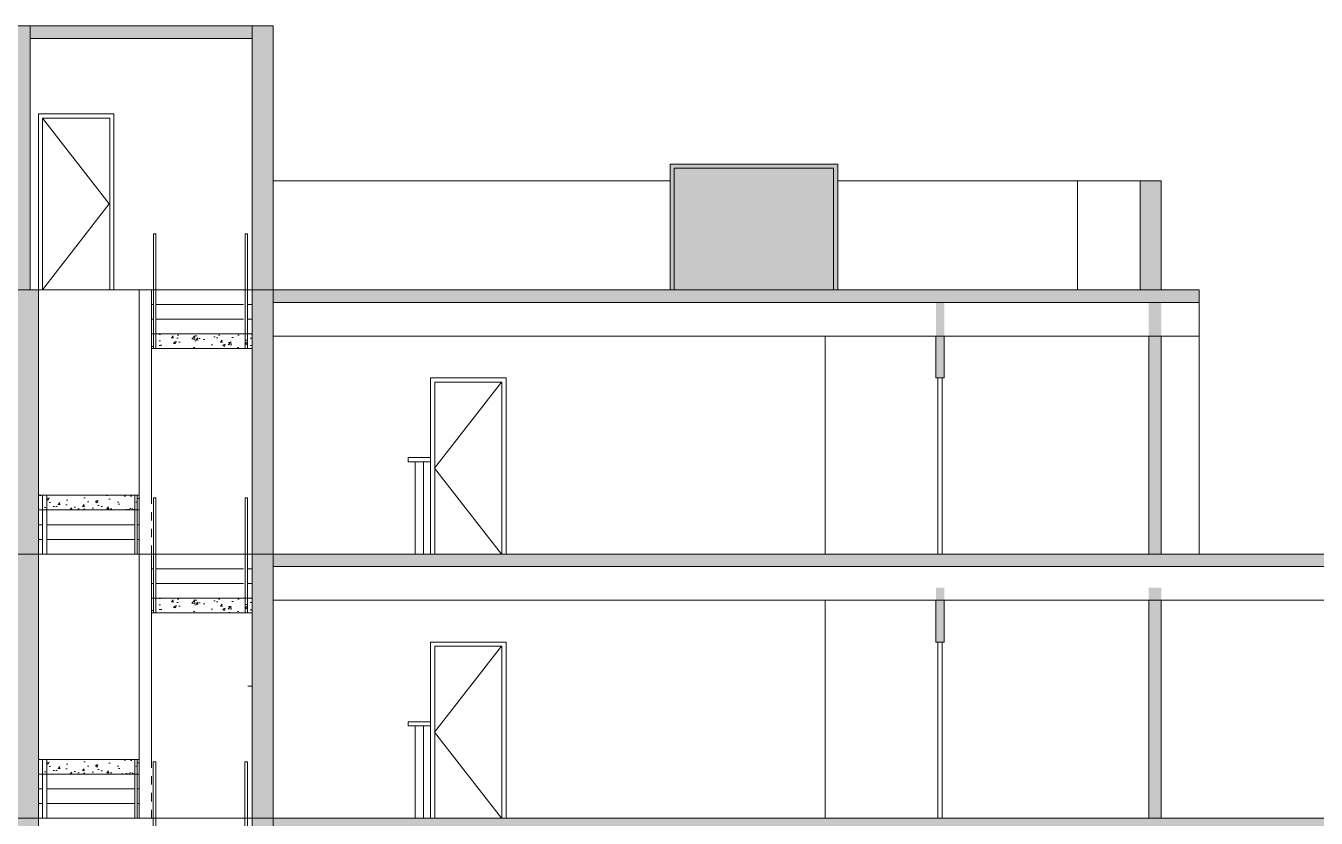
# Model space of a CAD drawing. Header units: millimetres. Extents: x 2878 to 6301, y 540 to 1980.
# Drawn here: x 3053.64 to 3069.04, y 985.38 to 994.83 of the extents above; entities that cross this region are included whole.
import ezdxf

# ---------------------------------------------------------------- set-up
doc = ezdxf.new("R2010")
doc.units = ezdxf.units.MM
doc.header["$LTSCALE"] = 4
doc.linetypes.add('HIDDEN', pattern=[0.375, 0.25, -0.125])
for name, color, linetype, lineweight in [('ALVENARIA', 4, 'Continuous', 20), ('COTAS', 35, 'Continuous', 5), ('PORTA', 2, 'Continuous', 20), ('SOLEIRA', 1, 'Continuous', 5)]:
    doc.layers.add(name, color=color, linetype=linetype, lineweight=lineweight)

msp = doc.modelspace()

# ---------------------------------------------------------------- hatches: boundary and pattern name
at = {"layer": 'COTAS'}
h = msp.add_hatch(dxfattribs=at)
h.set_pattern_fill('FLEX', color=9, scale=0.061)
h.set_pattern_definition([(0, (-325.8662, -279.77653), (0, 0.38735), [0.38735, -0.38735]), (45, (-325.47886, -279.77653), (3e-17, 0.38735), [0.0968375, -0.354120624, 0.0968375, -0.547795624])])
h.paths.add_polyline_path([(3129.292, 993.129), (3127.392, 993.129), (3127.392, 991.679), (3129.292, 991.679)])
h.paths.add_polyline_path([(3110.123, 945.479), (3113.789, 945.479), (3113.789, 947.429), (3110.123, 947.429)])
h.paths.add_polyline_path([(3114.488, 945.479), (3116.714, 945.479), (3116.714, 947.429), (3114.488, 947.429)])
h.paths.add_polyline_path([(3117.239, 945.479), (3120.898, 945.479), (3120.898, 947.429), (3117.239, 947.429)])
h.paths.add_polyline_path([(3121.149, 945.479), (3124.808, 945.479), (3124.808, 947.429), (3121.149, 947.429)])
h.paths.add_polyline_path([(3046.755, 991.679), (3048.655, 991.679), (3048.655, 993.129), (3046.755, 993.129)])
h.paths.add_polyline_path([(3061.381, 991.679), (3063.281, 991.679), (3063.281, 993.129), (3061.381, 993.129)])
at = {"layer": 'PORTA', "ltscale": 9}
h = msp.add_hatch(dxfattribs=at)
h.set_pattern_fill('AR-CONC', color=256, scale=0.0051)
h.set_pattern_definition([(50, (-325.8662, -279.7765), (0.92914181, -0.08128934), [0.097155, -1.068705]), (355, (-325.8662, -279.7765), (-0.17974145, 0.9743899), [0.077724, -0.85496698]), (100.451445, (-325.7888, -279.7833), (0.74940036, 0.89310053), [0.08256904, -0.90826025]), (46.1842, (-325.8662, -279.5175), (1.3825031, -0.21441587), [0.1457325, -1.6030575]), (96.635558, (-325.751, -279.5353), (1.2107611, 1.26187324), [0.1238536, -1.3623916]), (351.18415, (-325.8662, -279.5175), (1.2107611, 1.26187324), [0.11658583, -1.28244463]), (21, (-325.7367, -279.5822), (0.7732334, -0.52155251), [0.097155, -1.068705]), (326, (-325.7367, -279.5822), (0.31519034, 0.93935863), [0.077724, -0.854964]), (71.451445, (-325.6722, -279.6257), (1.08842374, 0.41780612), [0.08256904, -0.90825868]), (37.5, (-325.8662, -279.77653), (0.015751877, 0.431230698), [0, -0.8446008, 0, -0.867918, 0, -0.8582025]), (7.5, (-325.8662, -279.77653), (0.34078028, 0.51092093), [0, -0.4948428, 0, -0.8251698, 0, -0.3270885]), (327.5, (-326.1551, -279.77653), (0.691512035, -0.029216594), [0, -0.32385, 0, -1.010412, 0, -1.340739]), (317.5, (-326.2846, -279.77653), (0.75545883, 0.1296751), [0, -0.421005, 0, -0.6710172, 0, -0.952119])])
h.paths.add_polyline_path([(3048.705, 993.179), (3046.705, 993.179), (3046.705, 991.679), (3046.755, 991.679), (3046.755, 993.129), (3048.655, 993.129), (3048.655, 991.679), (3048.705, 991.679)])
h.paths.add_polyline_path([(3063.331, 993.179), (3061.331, 993.179), (3061.331, 991.679), (3061.381, 991.679), (3061.381, 993.129), (3063.281, 993.129), (3063.281, 991.679), (3063.331, 991.679)])
h.paths.add_polyline_path([(3043.092, 992.979), (3042.842, 992.979), (3042.842, 991.679), (3043.092, 991.679)])
h.paths.add_polyline_path([(3067.193, 992.979), (3066.943, 992.979), (3066.943, 991.679), (3067.193, 991.679)])
h.paths.add_polyline_path([(3056.592, 994.829), (3056.342, 994.829), (3056.342, 991.679), (3056.592, 991.679)])
h.paths.add_polyline_path([(3053.692, 994.829), (3053.442, 994.829), (3053.442, 991.679), (3053.692, 991.679)])
h.paths.add_polyline_path([(3056.342, 994.829), (3053.692, 994.829), (3053.692, 994.679), (3056.342, 994.679)])
h.paths.add_polyline_path([(3053.792, 991.679), (3053.543, 991.679), (3053.543, 988.529), (3053.792, 988.529)])
h.paths.add_polyline_path([(3056.592, 991.679), (3056.343, 991.679), (3056.343, 988.529), (3056.592, 988.529)])
h.paths.add_polyline_path([(3064.603, 991.679), (3064.503, 991.679), (3064.503, 990.629), (3064.603, 990.629)])
h.paths.add_polyline_path([(3067.193, 991.679), (3067.043, 991.679), (3067.043, 988.529), (3067.193, 988.529)])
h = msp.add_hatch(dxfattribs=at)
h.set_pattern_fill('AR-CONC', color=256, scale=0.0051)
h.set_pattern_definition([(50, (14.351, -315.8159), (0.92914181, -0.08128934), [0.097155, -1.068705]), (355, (14.351, -315.8159), (-0.17974145, 0.9743899), [0.077724, -0.85496698]), (100.451445, (14.4284, -315.8227), (0.74940036, 0.89310053), [0.08256904, -0.90826025]), (46.1842, (14.351, -315.5568), (1.3825031, -0.21441587), [0.1457325, -1.6030575]), (96.635558, (14.4662, -315.5747), (1.2107611, 1.26187324), [0.1238536, -1.3623916]), (351.18415, (14.351, -315.5568), (1.2107611, 1.26187324), [0.11658583, -1.28244463]), (21, (14.48054, -315.6216), (0.7732334, -0.52155251), [0.097155, -1.068705]), (326, (14.4805, -315.6216), (0.31519034, 0.93935863), [0.077724, -0.854964]), (71.451445, (14.545, -315.6651), (1.08842374, 0.41780612), [0.08256904, -0.90825868]), (37.5, (14.351, -315.8159), (0.015751877, 0.431230698), [0, -0.8446008, 0, -0.867918, 0, -0.8582025]), (7.5, (14.351, -315.8159), (0.34078028, 0.51092093), [0, -0.4948428, 0, -0.8251698, 0, -0.3270885]), (327.5, (14.06213, -315.8159), (0.691512035, -0.029216594), [0, -0.32385, 0, -1.010412, 0, -1.340739]), (317.5, (13.9326, -315.8159), (0.75545883, 0.1296751), [0, -0.421005, 0, -0.6710172, 0, -0.952119])])
h.paths.add_polyline_path([(3053.543, 991.679), (3042.592, 991.679), (3042.592, 991.529), (3053.543, 991.529)])
h.paths.add_polyline_path([(3067.644, 991.679), (3056.592, 991.679), (3056.592, 991.529), (3067.644, 991.529)])
h.paths.add_polyline_path([(3045.733, 991.279), (3045.633, 991.279), (3045.633, 988.529), (3045.733, 988.529)])
at = {"layer": 'PORTA'}
h = msp.add_hatch(dxfattribs=at)
h.set_pattern_fill('AR-CONC', color=256, scale=0.0016)
h.set_pattern_definition([(50, (124.5534, -315.81592), (0.29149547, -0.025502537), [0.03048, -0.33528]), (355, (124.5534, -315.81592), (-0.056389474, 0.305690952), [0.024384, -0.268224935]), (100.451445, (124.57768, -315.81805), (0.235105995, 0.280188403), [0.025904014, -0.28494439]), (46.1842, (124.5534, -315.73464), (0.433726465, -0.067267725), [0.04572, -0.50292]), (96.635558, (124.58954, -315.74025), (0.379846614, 0.3958818), [0.03885604, -0.42741697]), (351.184151, (124.5534, -315.73464), (0.379846615, 0.3958818), [0.03657595, -0.40233557]), (21, (124.59403, -315.75496), (0.242583026, -0.163624317), [0.03048, -0.33528]), (326, (124.59403, -315.75496), (0.098883245, 0.294700746), [0.024384, -0.268224]), (71.451445, (124.61425, -315.7686), (0.34146627, 0.13107643), [0.025904014, -0.2849439]), (37.5, (124.55339, -315.81592), (0.0049417652, 0.1352880622), [0, -0.2649728, 0, -0.272288, 0, -0.26924]), (7.5, (124.5534, -315.81592), (0.10691146, 0.16028892), [0, -0.1552448, 0, -0.2588768, 0, -0.102616]), (327.5, (124.46277, -315.81592), (0.2169449523, -0.0091659904), [0, -0.1016, 0, -0.316992, 0, -0.420624]), (317.5, (124.42213, -315.81592), (0.23700669, 0.040682386), [0, -0.13208, 0, -0.2105152, 0, -0.298704])])
h.paths.add_polyline_path([(3053.791, 989.229), (3054.992, 989.229), (3054.992, 989.054), (3053.791, 989.054)])
h.paths.add_polyline_path([(3055.142, 991.154), (3056.342, 991.154), (3056.342, 990.979), (3055.142, 990.979)])
at = {"layer": 'PORTA', "ltscale": 9}
h = msp.add_hatch(dxfattribs=at)
h.set_pattern_fill('AR-CONC', color=256, scale=0.0051)
h.set_pattern_definition([(50, (124.5534, -318.9659), (0.92914181, -0.08128934), [0.097155, -1.068705]), (355, (124.5534, -318.9659), (-0.17974145, 0.9743899), [0.077724, -0.85496698]), (100.451445, (124.6308, -318.9727), (0.74940036, 0.89310053), [0.08256904, -0.90826025]), (46.1842, (124.5534, -318.7068), (1.3825031, -0.21441587), [0.1457325, -1.6030575]), (96.63556, (124.6686, -318.7247), (1.2107611, 1.26187324), [0.1238536, -1.3623916]), (351.18415, (124.5534, -318.7068), (1.2107611, 1.26187324), [0.11658583, -1.28244463]), (21, (124.6829, -318.7716), (0.7732334, -0.52155251), [0.097155, -1.068705]), (326, (124.6829, -318.7716), (0.31519034, 0.93935863), [0.077724, -0.854964]), (71.451445, (124.7474, -318.8151), (1.08842374, 0.41780612), [0.08256904, -0.90825868]), (37.5, (124.5534, -318.96592), (0.015751877, 0.431230698), [0, -0.8446008, 0, -0.867918, 0, -0.8582025]), (7.5, (124.5534, -318.9659), (0.34078028, 0.51092093), [0, -0.4948428, 0, -0.8251698, 0, -0.3270885]), (327.5, (124.26452, -318.96592), (0.691512035, -0.029216594), [0, -0.32385, 0, -1.010412, 0, -1.340739]), (317.5, (124.135, -318.9659), (0.75545883, 0.1296751), [0, -0.421005, 0, -0.6710172, 0, -0.952119])])
h.paths.add_polyline_path([(3077.793, 988.529), (3056.592, 988.529), (3056.592, 988.379), (3077.793, 988.379)])
h.paths.add_polyline_path([(3053.792, 988.529), (3053.543, 988.529), (3053.543, 985.379), (3053.792, 985.379)])
h.paths.add_polyline_path([(3056.592, 988.529), (3056.343, 988.529), (3056.343, 985.379), (3056.592, 985.379)])
h.paths.add_polyline_path([(3064.603, 988.129), (3064.503, 988.129), (3064.503, 987.479), (3064.603, 987.479)])
h.paths.add_polyline_path([(3067.193, 988.129), (3067.043, 988.129), (3067.043, 985.379), (3067.193, 985.379)])
at = {"layer": 'PORTA'}
h = msp.add_hatch(dxfattribs=at)
h.set_pattern_fill('AR-CONC', color=256, scale=0.0016)
h.set_pattern_definition([(50, (124.5534, -318.96592), (0.29149547, -0.025502537), [0.03048, -0.33528]), (355, (124.5534, -318.96592), (-0.056389474, 0.305690952), [0.024384, -0.268224935]), (100.451445, (124.57768, -318.96805), (0.235105995, 0.280188403), [0.025904014, -0.28494439]), (46.1842, (124.5534, -318.88464), (0.433726465, -0.067267725), [0.04572, -0.50292]), (96.635558, (124.58954, -318.89025), (0.379846614, 0.3958818), [0.03885604, -0.42741697]), (351.184151, (124.5534, -318.88464), (0.379846615, 0.3958818), [0.03657595, -0.40233557]), (21, (124.59403, -318.90496), (0.242583026, -0.163624317), [0.03048, -0.33528]), (326, (124.59403, -318.90496), (0.098883245, 0.294700746), [0.024384, -0.268224]), (71.451445, (124.61425, -318.9186), (0.34146627, 0.13107643), [0.025904014, -0.2849439]), (37.5, (124.55339, -318.96592), (0.0049417652, 0.1352880622), [0, -0.2649728, 0, -0.272288, 0, -0.26924]), (7.5, (124.5534, -318.96592), (0.10691146, 0.16028892), [0, -0.1552448, 0, -0.2588768, 0, -0.102616]), (327.5, (124.46277, -318.96592), (0.2169449523, -0.0091659904), [0, -0.1016, 0, -0.316992, 0, -0.420624]), (317.5, (124.42213, -318.96592), (0.23700669, 0.040682386), [0, -0.13208, 0, -0.2105152, 0, -0.298704])])
h.paths.add_polyline_path([(3053.791, 986.079), (3054.992, 986.079), (3054.992, 985.904), (3053.791, 985.904)])
h.paths.add_polyline_path([(3055.142, 988.004), (3056.342, 988.004), (3056.342, 987.829), (3055.142, 987.829)])
at = {"layer": 'PORTA', "ltscale": 9}
h = msp.add_hatch(dxfattribs=at)
h.set_pattern_fill('AR-CONC', color=256, scale=0.0051)
h.set_pattern_definition([(50, (124.5534, -322.1159), (0.92914181, -0.08128934), [0.097155, -1.068705]), (355, (124.5534, -322.1159), (-0.17974145, 0.9743899), [0.077724, -0.85496698]), (100.451445, (124.6308, -322.1227), (0.74940036, 0.89310053), [0.08256904, -0.90826025]), (46.1842, (124.5534, -321.8568), (1.3825031, -0.21441587), [0.1457325, -1.6030575]), (96.63556, (124.6686, -321.8747), (1.2107611, 1.26187324), [0.1238536, -1.3623916]), (351.18415, (124.5534, -321.8568), (1.2107611, 1.26187324), [0.11658583, -1.28244463]), (21, (124.6829, -321.9216), (0.7732334, -0.52155251), [0.097155, -1.068705]), (326, (124.6829, -321.9216), (0.31519034, 0.93935863), [0.077724, -0.854964]), (71.451445, (124.7474, -321.9651), (1.08842374, 0.41780612), [0.08256904, -0.90825868]), (37.5, (124.5534, -322.11592), (0.015751877, 0.431230698), [0, -0.8446008, 0, -0.867918, 0, -0.8582025]), (7.5, (124.5534, -322.1159), (0.34078028, 0.51092093), [0, -0.4948428, 0, -0.8251698, 0, -0.3270885]), (327.5, (124.26452, -322.11592), (0.691512035, -0.029216594), [0, -0.32385, 0, -1.010412, 0, -1.340739]), (317.5, (124.135, -322.1159), (0.75545883, 0.1296751), [0, -0.421005, 0, -0.6710172, 0, -0.952119])])
h.paths.add_polyline_path([(3077.793, 985.379), (3056.592, 985.379), (3056.592, 985.229), (3077.793, 985.229)])
h.paths.add_polyline_path([(3053.792, 985.379), (3053.543, 985.379), (3053.543, 982.229), (3053.792, 982.229)])
h.paths.add_polyline_path([(3056.592, 985.379), (3056.343, 985.379), (3056.343, 982.229), (3056.592, 982.229)])
h.paths.add_polyline_path([(3064.603, 984.979), (3064.503, 984.979), (3064.503, 984.329), (3064.603, 984.329)])
h.paths.add_polyline_path([(3067.193, 984.979), (3067.043, 984.979), (3067.043, 982.229), (3067.193, 982.229)])

# ---------------------------------------------------------------- linework, layer by layer
at = {"layer": 'ALVENARIA'}
for p, q in [((3053.442, 994.829), (3056.592, 994.829)), ((3053.692, 994.829), (3053.692, 991.679)), ((3056.342, 994.829), (3056.342, 991.679)), ((3056.592, 994.829), (3056.592, 991.679)), ((3053.692, 994.679), (3056.342, 994.679)), ((3061.331, 993.179), (3063.331, 993.179)), ((3061.331, 993.179), (3061.331, 991.679)), ((3061.381, 993.129), (3063.281, 993.129)), ((3061.381, 993.129), (3061.381, 991.679)), ((3063.281, 993.129), (3063.281, 991.679)), ((3063.331, 993.179), (3063.331, 991.679)), ((3056.593, 992.979), (3061.331, 992.979)), ((3063.33, 992.979), (3067.193, 992.979)), ((3066.192, 992.979), (3066.192, 991.679)), ((3066.943, 992.979), (3066.943, 991.679)), ((3067.193, 992.979), (3067.193, 991.679)), ((3042.592, 991.679), (3067.644, 991.679)), ((3042.842, 991.679), (3055.193, 991.679)), ((3055.164, 991.679), (3055.142, 991.679)), ((3056.258, 991.679), (3067.193, 991.679)), ((3056.591, 991.679), (3056.343, 991.679)), ((3067.644, 991.679), (3067.644, 988.529)), ((3056.592, 991.529), (3067.644, 991.529)), ((3056.343, 991.154), (3055.142, 991.154)), ((3056.343, 990.979), (3055.142, 990.979)), ((3054.992, 989.229), (3053.792, 989.229)), ((3032.441, 988.529), (3077.793, 988.529)), ((3032.441, 988.529), (3077.793, 988.529)), ((3055.164, 988.529), (3055.142, 988.529)), ((3056.591, 988.529), (3056.343, 988.529)), ((3056.592, 988.379), (3077.793, 988.379)), ((3056.343, 988.004), (3055.142, 988.004)), ((3056.343, 987.829), (3055.142, 987.829)), ((3054.992, 986.079), (3053.792, 986.079)), ((3032.441, 985.379), (3077.793, 985.379)), ((3032.441, 985.379), (3077.793, 985.379))]:
    msp.add_line(p, q, dxfattribs=at)
at = {"layer": 'ALVENARIA', "ltscale": 90}
for p, q in [((3055.164, 992.349), (3055.164, 990.979)), ((3055.193, 992.349), (3055.193, 990.979)), ((3056.258, 992.349), (3056.258, 990.979)), ((3056.288, 992.349), (3056.288, 990.979)), ((3055.193, 991.679), (3056.241, 991.679)), ((3055.193, 991.504), (3056.241, 991.504)), ((3055.193, 991.329), (3056.241, 991.329)), ((3055.164, 989.199), (3055.164, 987.829)), ((3055.193, 989.199), (3055.193, 987.829)), ((3056.258, 989.199), (3056.258, 987.829)), ((3056.288, 989.199), (3056.288, 987.829)), ((3053.792, 989.054), (3054.992, 989.054)), ((3055.193, 988.529), (3056.241, 988.529)), ((3055.193, 988.354), (3056.241, 988.354)), ((3055.193, 988.179), (3056.241, 988.179)), ((3055.162, 986.049), (3055.162, 984.679)), ((3055.192, 986.049), (3055.192, 984.679)), ((3056.256, 986.049), (3056.256, 984.679)), ((3056.286, 986.049), (3056.286, 984.679)), ((3053.792, 985.904), (3054.992, 985.904))]:
    msp.add_line(p, q, dxfattribs=at)
at = {"layer": 'ALVENARIA', "ltscale": 9}
for p, q in [((3055.164, 992.349), (3055.193, 992.349)), ((3056.258, 992.349), (3056.288, 992.349)), ((3053.792, 991.679), (3053.792, 988.529)), ((3056.343, 991.679), (3056.343, 988.529)), ((3056.592, 991.679), (3056.592, 988.529)), ((3063.181, 991.129), (3063.181, 988.529)), ((3064.503, 990.629), (3064.503, 991.129)), ((3064.603, 990.629), (3064.603, 991.129)), ((3067.043, 991.129), (3067.043, 988.529)), ((3067.193, 991.129), (3067.193, 988.529)), ((3064.503, 990.629), (3064.603, 990.629)), ((3055.164, 989.199), (3055.193, 989.199)), ((3056.258, 989.199), (3056.288, 989.199)), ((3053.792, 988.529), (3053.792, 985.379)), ((3056.343, 988.529), (3056.343, 985.379)), ((3056.592, 988.529), (3056.592, 985.379)), ((3063.181, 987.979), (3063.181, 985.379)), ((3064.503, 987.479), (3064.503, 987.979)), ((3064.603, 987.479), (3064.603, 987.979)), ((3067.043, 987.979), (3067.043, 985.379)), ((3067.193, 987.979), (3067.193, 985.379)), ((3064.503, 987.479), (3064.603, 987.479)), ((3055.162, 986.049), (3055.192, 986.049)), ((3056.256, 986.049), (3056.286, 986.049)), ((3053.792, 985.379), (3053.792, 982.229)), ((3056.343, 985.379), (3056.343, 982.229)), ((3056.592, 985.379), (3056.592, 982.229))]:
    msp.add_line(p, q, dxfattribs=at)
at = {"layer": 'ALVENARIA', "linetype": 'ByBlock', "ltscale": 0.03}
for p, q in [((3054.992, 991.679), (3054.992, 988.529)), ((3054.992, 988.529), (3054.992, 985.379))]:
    msp.add_line(p, q, dxfattribs=at)
at = {"layer": 'ALVENARIA', "ltscale": 0.03}
for p, q in [((3055.142, 991.679), (3055.142, 989.229)), ((3055.142, 988.529), (3055.142, 986.079))]:
    msp.add_line(p, q, dxfattribs=at)
at = {"layer": 'ALVENARIA', "linetype": 'ByBlock'}
for p, q in [((3055.164, 991.504), (3055.142, 991.504)), ((3056.342, 991.504), (3056.292, 991.504)), ((3055.164, 991.329), (3055.142, 991.329)), ((3056.342, 991.329), (3056.292, 991.329)), ((3055.164, 988.354), (3055.142, 988.354)), ((3056.342, 988.354), (3056.292, 988.354)), ((3055.164, 988.179), (3055.142, 988.179)), ((3056.342, 988.179), (3056.292, 988.179))]:
    msp.add_line(p, q, dxfattribs=at)
at = {"layer": 'ALVENARIA', "linetype": 'HIDDEN', "ltscale": 90}
for p, q in [((3053.842, 989.229), (3053.842, 988.529)), ((3053.893, 989.229), (3053.893, 988.529)), ((3054.941, 989.229), (3054.941, 988.529)), ((3054.97, 989.229), (3054.97, 988.529)), ((3053.892, 988.879), (3054.941, 988.879)), ((3053.892, 988.704), (3054.941, 988.704)), ((3053.892, 988.529), (3054.941, 988.529)), ((3053.842, 986.079), (3053.842, 985.379)), ((3053.893, 986.079), (3053.893, 985.379)), ((3054.941, 986.079), (3054.941, 985.379)), ((3054.97, 986.079), (3054.97, 985.379)), ((3053.892, 985.729), (3054.941, 985.729)), ((3053.892, 985.554), (3054.941, 985.554)), ((3053.892, 985.379), (3054.941, 985.379))]:
    msp.add_line(p, q, dxfattribs=at)
at = {"layer": 'ALVENARIA', "linetype": 'HIDDEN', "ltscale": 0.03}
for p, q in [((3055.142, 989.229), (3055.142, 988.529)), ((3055.142, 986.079), (3055.142, 985.379))]:
    msp.add_line(p, q, dxfattribs=at)
at = {"layer": 'ALVENARIA', "linetype": 'HIDDEN'}
for p, q in [((3053.842, 988.879), (3053.791, 988.879)), ((3054.992, 988.879), (3054.97, 988.879)), ((3053.842, 988.704), (3053.791, 988.704)), ((3054.992, 988.704), (3054.97, 988.704)), ((3053.842, 985.729), (3053.791, 985.729)), ((3054.992, 985.729), (3054.97, 985.729)), ((3053.842, 985.554), (3053.791, 985.554)), ((3054.992, 985.554), (3054.97, 985.554))]:
    msp.add_line(p, q, dxfattribs=at)
at = {"layer": 'COTAS'}
for p, q in [((3053.792, 993.779), (3053.792, 991.679)), ((3053.792, 993.779), (3054.692, 993.779)), ((3053.792, 993.729), (3053.792, 993.729)), ((3053.842, 993.729), (3053.842, 991.679)), ((3053.842, 993.729), (3054.642, 993.729)), ((3053.842, 993.729), (3054.635, 992.704)), ((3054.642, 993.729), (3054.642, 991.679)), ((3054.692, 993.779), (3054.692, 991.679)), ((3054.635, 992.704), (3053.842, 991.679)), ((3059.319, 990.579), (3058.519, 989.554)), ((3058.519, 989.554), (3059.319, 988.529)), ((3059.319, 987.429), (3058.519, 986.404)), ((3058.519, 986.404), (3059.319, 985.379))]:
    msp.add_line(p, q, dxfattribs=at)
at = {"layer": 'COTAS', "ltscale": 9}
for p, q in [((3058.203, 989.679), (3058.203, 989.629)), ((3058.203, 989.679), (3058.473, 989.679)), ((3058.203, 989.629), (3058.473, 989.629)), ((3058.473, 989.679), (3058.473, 989.629)), ((3058.203, 986.529), (3058.203, 986.479)), ((3058.203, 986.529), (3058.473, 986.529)), ((3058.203, 986.479), (3058.473, 986.479)), ((3058.473, 986.529), (3058.473, 986.479))]:
    msp.add_line(p, q, dxfattribs=at)
at = {"layer": 'COTAS', "linetype": 'HIDDEN'}
msp.add_line((3056.292, 986.954), (3056.343, 986.954), dxfattribs=at)
at = {"layer": 'PORTA', "ltscale": 9}
for p, q in [((3058.473, 990.629), (3058.473, 989.679)), ((3059.373, 990.629), (3058.473, 990.629)), ((3059.373, 990.629), (3059.373, 988.529)), ((3064.503, 990.629), (3064.503, 990.629)), ((3064.528, 990.629), (3064.528, 988.529)), ((3064.578, 990.629), (3064.578, 988.529)), ((3058.523, 990.579), (3058.523, 988.529)), ((3059.323, 990.579), (3058.523, 990.579)), ((3059.323, 990.579), (3059.323, 988.529)), ((3058.288, 989.629), (3058.288, 988.529)), ((3058.388, 989.629), (3058.388, 988.529)), ((3058.473, 989.629), (3058.473, 988.529)), ((3058.473, 987.479), (3058.473, 986.529)), ((3059.373, 987.479), (3058.473, 987.479)), ((3058.523, 987.429), (3058.523, 985.379)), ((3059.323, 987.429), (3058.523, 987.429)), ((3059.323, 987.429), (3059.323, 985.379)), ((3059.373, 987.479), (3059.373, 985.379)), ((3064.503, 987.479), (3064.503, 987.479)), ((3064.528, 987.479), (3064.528, 985.379)), ((3064.578, 987.479), (3064.578, 985.379)), ((3058.288, 986.479), (3058.288, 985.379)), ((3058.388, 986.479), (3058.388, 985.379)), ((3058.473, 986.479), (3058.473, 985.379))]:
    msp.add_line(p, q, dxfattribs=at)
at = {"layer": 'SOLEIRA'}
for p, q in [((3056.592, 991.129), (3067.644, 991.129)), ((3056.592, 987.979), (3077.543, 987.979))]:
    msp.add_line(p, q, dxfattribs=at)

doc.saveas('drawing.dxf')
